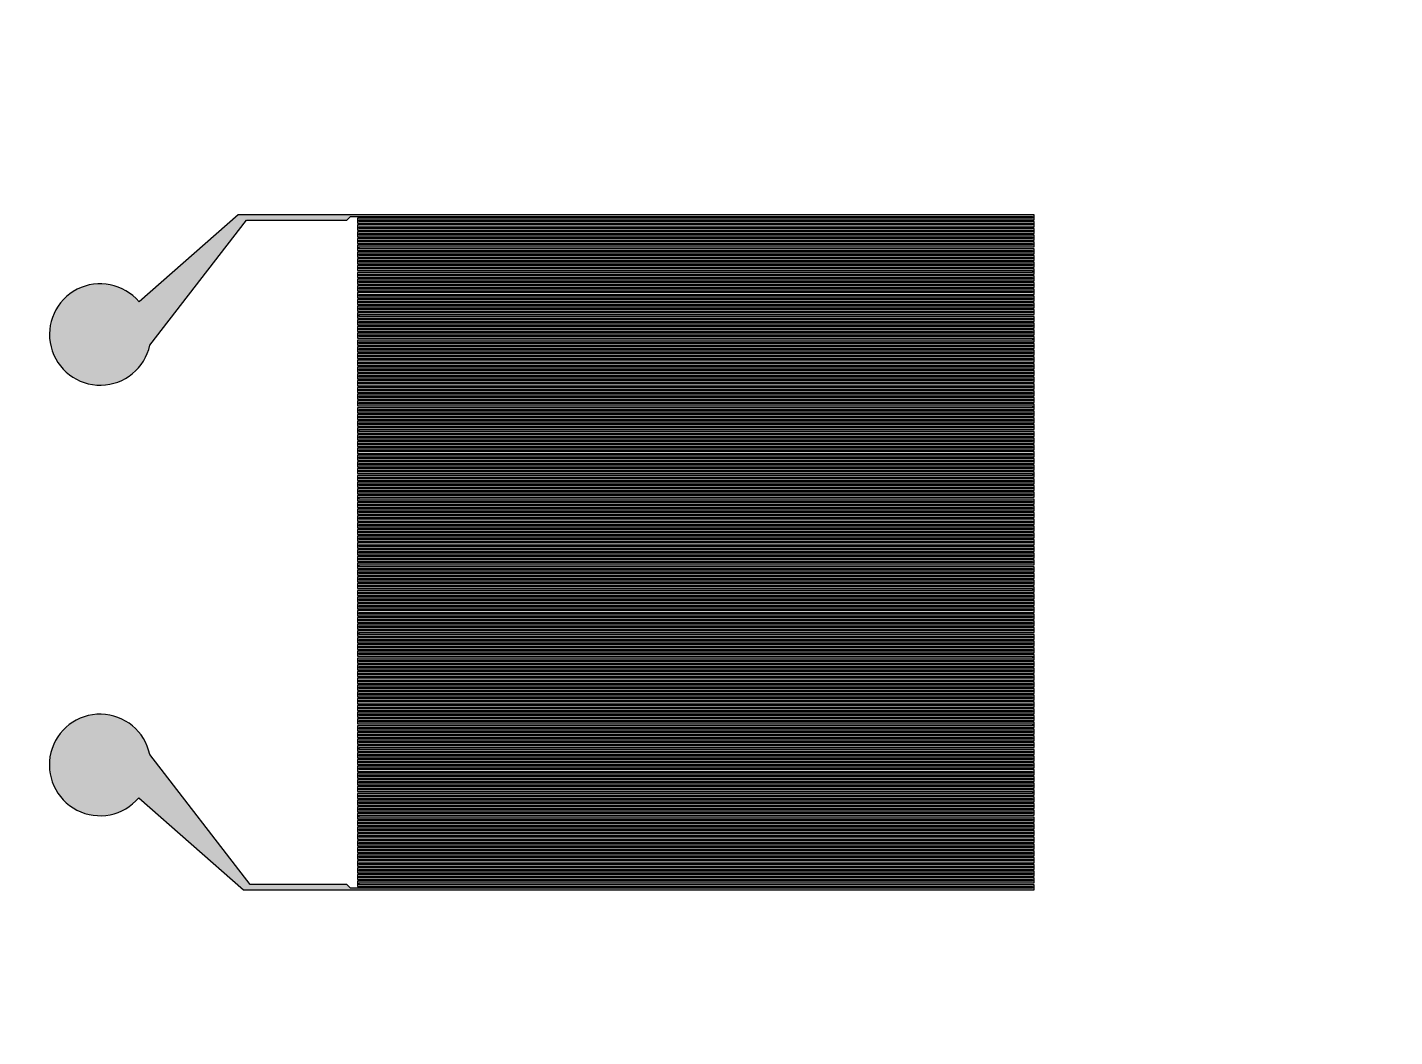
# Model space of a CAD drawing. Header units: millimetres. Extents: x 2668 to 2894, y 1564 to 1665.
# Drawn here: x 2677.96 to 2694.13, y 1594.21 to 1606.15 of the extents above; entities that cross this region are included whole.
import ezdxf

# ---------------------------------------------------------------- set-up
doc = ezdxf.new("R2010")
doc.units = ezdxf.units.MM

msp = doc.modelspace()

# ---------------------------------------------------------------- hatches: boundary and pattern name
h = msp.add_hatch(color=0)
h.dxf.hatch_style = 1
h.paths.add_polyline_path([(2680.556, 1603.867), (2681.742, 1603.867), (2681.785, 1603.908), (2681.867, 1603.908), (2689.847, 1603.908), (2689.847, 1603.888), (2681.867, 1603.888), (2681.867, 1603.828), (2689.847, 1603.828), (2689.847, 1603.808), (2681.867, 1603.808), (2681.867, 1603.748), (2689.847, 1603.748), (2689.847, 1603.728), (2681.867, 1603.728), (2681.867, 1603.668), (2689.847, 1603.668), (2689.847, 1603.648), (2681.867, 1603.648), (2681.867, 1603.588), (2689.847, 1603.588), (2689.847, 1603.568), (2681.867, 1603.568), (2681.867, 1603.508), (2689.847, 1603.508), (2689.847, 1603.488), (2681.867, 1603.488), (2681.867, 1603.428), (2689.847, 1603.428), (2689.847, 1603.408), (2681.867, 1603.408), (2681.867, 1603.348), (2689.847, 1603.348), (2689.847, 1603.328), (2681.867, 1603.328), (2681.867, 1603.268), (2689.847, 1603.268), (2689.847, 1603.248), (2681.867, 1603.248), (2681.867, 1603.188), (2689.847, 1603.188), (2689.847, 1603.168), (2681.867, 1603.168), (2681.867, 1603.108), (2689.847, 1603.108), (2689.847, 1603.088), (2681.867, 1603.088), (2681.867, 1603.028), (2689.847, 1603.028), (2689.847, 1603.008), (2681.867, 1603.008), (2681.867, 1602.948), (2689.847, 1602.948), (2689.847, 1602.928), (2681.867, 1602.928), (2681.867, 1602.868), (2689.847, 1602.868), (2689.847, 1602.848), (2681.867, 1602.848), (2681.867, 1602.788), (2689.847, 1602.788), (2689.847, 1602.768), (2681.867, 1602.768), (2681.867, 1602.708), (2689.847, 1602.708), (2689.847, 1602.688), (2681.867, 1602.688), (2681.867, 1602.628), (2689.847, 1602.628), (2689.847, 1602.608), (2681.867, 1602.608), (2681.867, 1602.548), (2689.847, 1602.548), (2689.847, 1602.528), (2681.867, 1602.528), (2681.867, 1602.468), (2689.847, 1602.468), (2689.847, 1602.448), (2681.867, 1602.448), (2681.867, 1602.388), (2689.847, 1602.388), (2689.847, 1602.368), (2681.867, 1602.368), (2681.867, 1602.308), (2689.847, 1602.308), (2689.847, 1602.288), (2681.867, 1602.288), (2681.867, 1602.228), (2689.847, 1602.228), (2689.847, 1602.208), (2681.867, 1602.208), (2681.867, 1602.148), (2689.847, 1602.148), (2689.847, 1602.128), (2681.867, 1602.128), (2681.867, 1602.068), (2689.847, 1602.068), (2689.847, 1602.048), (2681.867, 1602.048), (2681.867, 1601.988), (2689.847, 1601.988), (2689.847, 1601.968), (2681.867, 1601.968), (2681.867, 1601.908), (2689.847, 1601.908), (2689.847, 1601.888), (2681.867, 1601.888), (2681.867, 1601.828), (2689.847, 1601.828), (2689.847, 1601.808), (2681.867, 1601.808), (2681.867, 1601.748), (2689.847, 1601.748), (2689.847, 1601.728), (2681.867, 1601.728), (2681.867, 1601.668), (2689.847, 1601.668), (2689.847, 1601.648), (2681.867, 1601.648), (2681.867, 1601.588), (2689.847, 1601.588), (2689.847, 1601.568), (2681.867, 1601.568), (2681.867, 1601.508), (2689.847, 1601.508), (2689.847, 1601.488), (2681.867, 1601.488), (2681.867, 1601.428), (2689.847, 1601.428), (2689.847, 1601.408), (2681.867, 1601.408), (2681.867, 1601.348), (2689.847, 1601.348), (2689.847, 1601.328), (2681.867, 1601.328), (2681.867, 1601.268), (2689.847, 1601.268), (2689.847, 1601.248), (2681.867, 1601.248), (2681.867, 1601.188), (2689.847, 1601.188), (2689.847, 1601.168), (2681.867, 1601.168), (2681.867, 1601.108), (2689.847, 1601.108), (2689.847, 1601.088), (2681.867, 1601.088), (2681.867, 1601.028), (2689.847, 1601.028), (2689.847, 1601.008), (2681.867, 1601.008), (2681.867, 1600.948), (2689.847, 1600.948), (2689.847, 1600.928), (2681.867, 1600.928), (2681.867, 1600.868), (2689.847, 1600.868), (2689.847, 1600.848), (2681.867, 1600.848), (2681.867, 1600.788), (2689.847, 1600.788), (2689.847, 1600.768), (2681.867, 1600.768), (2681.867, 1600.708), (2689.847, 1600.708), (2689.847, 1600.688), (2681.867, 1600.688), (2681.867, 1600.628), (2689.847, 1600.628), (2689.847, 1600.608), (2681.867, 1600.608), (2681.867, 1600.548), (2689.847, 1600.548), (2689.847, 1600.528), (2681.867, 1600.528), (2681.867, 1600.468), (2689.847, 1600.468), (2689.847, 1600.448), (2681.867, 1600.448), (2681.867, 1600.388), (2689.847, 1600.388), (2689.847, 1600.368), (2681.867, 1600.368), (2681.867, 1600.308), (2689.847, 1600.308), (2689.847, 1600.288), (2681.867, 1600.288), (2681.867, 1600.228), (2689.847, 1600.228), (2689.847, 1600.208), (2681.867, 1600.208), (2681.867, 1600.148), (2689.847, 1600.148), (2689.847, 1600.128), (2681.867, 1600.128), (2681.867, 1600.068), (2689.847, 1600.068), (2689.847, 1600.048), (2681.867, 1600.048), (2681.867, 1599.988), (2689.847, 1599.988), (2689.847, 1599.968), (2681.867, 1599.968), (2681.867, 1599.908), (2689.847, 1599.908), (2689.847, 1599.888), (2681.867, 1599.888), (2681.867, 1599.828), (2689.847, 1599.828), (2689.847, 1599.808), (2681.867, 1599.808), (2681.867, 1599.748), (2689.847, 1599.748), (2689.847, 1599.728), (2681.867, 1599.728), (2681.867, 1599.668), (2689.847, 1599.668), (2689.847, 1599.648), (2681.867, 1599.648), (2681.867, 1599.588), (2689.847, 1599.588), (2689.847, 1599.568), (2681.867, 1599.568), (2681.867, 1599.508), (2689.847, 1599.508), (2689.847, 1599.488), (2681.867, 1599.488), (2681.867, 1599.428), (2689.847, 1599.428), (2689.847, 1599.408), (2681.867, 1599.408), (2681.867, 1599.348), (2689.847, 1599.348), (2689.847, 1599.328), (2681.867, 1599.328), (2681.867, 1599.268), (2689.847, 1599.268), (2689.847, 1599.248), (2681.867, 1599.248), (2681.867, 1599.188), (2689.847, 1599.188), (2689.847, 1599.168), (2681.867, 1599.168), (2681.867, 1599.108), (2689.847, 1599.108), (2689.847, 1599.088), (2681.867, 1599.088), (2681.867, 1599.028), (2689.847, 1599.028), (2689.847, 1599.008), (2681.867, 1599.008), (2681.867, 1598.948), (2689.847, 1598.948), (2689.847, 1598.928), (2681.867, 1598.928), (2681.867, 1598.868), (2689.847, 1598.868), (2689.847, 1598.848), (2681.867, 1598.848), (2681.867, 1598.788), (2689.847, 1598.788), (2689.847, 1598.768), (2681.867, 1598.768), (2681.867, 1598.708), (2689.847, 1598.708), (2689.847, 1598.688), (2681.867, 1598.688), (2681.867, 1598.628), (2689.847, 1598.628), (2689.847, 1598.608), (2681.867, 1598.608), (2681.867, 1598.548), (2689.847, 1598.548), (2689.847, 1598.528), (2681.867, 1598.528), (2681.867, 1598.468), (2689.847, 1598.468), (2689.847, 1598.448), (2681.867, 1598.448), (2681.867, 1598.388), (2689.847, 1598.388), (2689.847, 1598.368), (2681.867, 1598.368), (2681.867, 1598.308), (2689.847, 1598.308), (2689.847, 1598.288), (2681.867, 1598.288), (2681.867, 1598.228), (2689.847, 1598.228), (2689.847, 1598.208), (2681.867, 1598.208), (2681.867, 1598.148), (2689.847, 1598.148), (2689.847, 1598.128), (2681.867, 1598.128), (2681.867, 1598.068), (2689.847, 1598.068), (2689.847, 1598.048), (2681.867, 1598.048), (2681.867, 1597.988), (2689.847, 1597.988), (2689.847, 1597.968), (2681.867, 1597.968), (2681.867, 1597.908), (2689.847, 1597.908), (2689.847, 1597.888), (2681.867, 1597.888), (2681.867, 1597.828), (2689.847, 1597.828), (2689.847, 1597.808), (2681.867, 1597.808), (2681.867, 1597.748), (2689.847, 1597.748), (2689.847, 1597.728), (2681.867, 1597.728), (2681.867, 1597.668), (2689.847, 1597.668), (2689.847, 1597.648), (2681.867, 1597.648), (2681.867, 1597.588), (2689.847, 1597.588), (2689.847, 1597.568), (2681.867, 1597.568), (2681.867, 1597.508), (2689.847, 1597.508), (2689.847, 1597.488), (2681.867, 1597.488), (2681.867, 1597.428), (2689.847, 1597.428), (2689.847, 1597.408), (2681.867, 1597.408), (2681.867, 1597.348), (2689.847, 1597.348), (2689.847, 1597.328), (2681.867, 1597.328), (2681.867, 1597.268), (2689.847, 1597.268), (2689.847, 1597.248), (2681.867, 1597.248), (2681.867, 1597.188), (2689.847, 1597.188), (2689.847, 1597.168), (2681.867, 1597.168), (2681.867, 1597.108), (2689.847, 1597.108), (2689.847, 1597.088), (2681.867, 1597.088), (2681.867, 1597.028), (2689.847, 1597.028), (2689.847, 1597.008), (2681.867, 1597.008), (2681.867, 1596.948), (2689.847, 1596.948), (2689.847, 1596.928), (2681.867, 1596.928), (2681.867, 1596.868), (2689.847, 1596.868), (2689.847, 1596.848), (2681.867, 1596.848), (2681.867, 1596.788), (2689.847, 1596.788), (2689.847, 1596.768), (2681.867, 1596.768), (2681.867, 1596.708), (2689.847, 1596.708), (2689.847, 1596.688), (2681.867, 1596.688), (2681.867, 1596.628), (2689.847, 1596.628), (2689.847, 1596.608), (2681.867, 1596.608), (2681.867, 1596.548), (2689.847, 1596.548), (2689.847, 1596.528), (2681.867, 1596.528), (2681.867, 1596.468), (2689.847, 1596.468), (2689.847, 1596.448), (2681.867, 1596.448), (2681.867, 1596.388), (2689.847, 1596.388), (2689.847, 1596.368), (2681.867, 1596.368), (2681.867, 1596.308), (2689.847, 1596.308), (2689.847, 1596.288), (2681.867, 1596.288), (2681.867, 1596.228), (2689.847, 1596.228), (2689.847, 1596.208), (2681.867, 1596.208), (2681.867, 1596.148), (2689.847, 1596.148), (2689.847, 1596.128), (2681.867, 1596.128), (2681.867, 1596.068), (2689.847, 1596.068), (2689.847, 1596.048), (2681.867, 1596.048), (2681.867, 1595.988), (2689.847, 1595.988), (2689.847, 1595.968), (2681.785, 1595.968), (2681.742, 1596.01), (2680.598, 1596.01), (2679.411, 1597.548, 4.31341), (2679.282, 1597.036), (2680.521, 1595.949), (2681.781, 1595.948), (2681.887, 1595.948), (2689.867, 1595.948), (2689.867, 1596.008), (2681.927, 1596.008), (2681.887, 1596.008), (2681.887, 1596.028), (2689.867, 1596.028), (2689.867, 1596.088), (2681.927, 1596.088), (2681.887, 1596.088), (2681.887, 1596.108), (2689.867, 1596.108), (2689.867, 1596.168), (2681.927, 1596.168), (2681.887, 1596.168), (2681.887, 1596.188), (2689.867, 1596.188), (2689.867, 1596.248), (2681.927, 1596.248), (2681.887, 1596.248), (2681.887, 1596.268), (2689.867, 1596.268), (2689.867, 1596.328), (2681.927, 1596.328), (2681.887, 1596.328), (2681.887, 1596.348), (2689.867, 1596.348), (2689.867, 1596.408), (2681.927, 1596.408), (2681.887, 1596.408), (2681.887, 1596.428), (2689.867, 1596.428), (2689.867, 1596.488), (2681.927, 1596.488), (2681.887, 1596.488), (2681.887, 1596.508), (2689.867, 1596.508), (2689.867, 1596.568), (2681.927, 1596.568), (2681.887, 1596.568), (2681.887, 1596.588), (2689.867, 1596.588), (2689.867, 1596.648), (2681.927, 1596.648), (2681.887, 1596.648), (2681.887, 1596.668), (2689.867, 1596.668), (2689.867, 1596.728), (2681.927, 1596.728), (2681.887, 1596.728), (2681.887, 1596.748), (2689.867, 1596.748), (2689.867, 1596.808), (2681.927, 1596.808), (2681.887, 1596.808), (2681.887, 1596.828), (2689.867, 1596.828), (2689.867, 1596.888), (2681.927, 1596.888), (2681.887, 1596.888), (2681.887, 1596.908), (2689.867, 1596.908), (2689.867, 1596.968), (2681.927, 1596.968), (2681.887, 1596.968), (2681.887, 1596.988), (2689.867, 1596.988), (2689.867, 1597.048), (2681.927, 1597.048), (2681.887, 1597.048), (2681.887, 1597.068), (2689.867, 1597.068), (2689.867, 1597.128), (2681.927, 1597.128), (2681.887, 1597.128), (2681.887, 1597.148), (2689.867, 1597.148), (2689.867, 1597.208), (2681.927, 1597.208), (2681.887, 1597.208), (2681.887, 1597.228), (2689.867, 1597.228), (2689.867, 1597.288), (2681.927, 1597.288), (2681.887, 1597.288), (2681.887, 1597.308), (2689.867, 1597.308), (2689.867, 1597.368), (2681.927, 1597.368), (2681.887, 1597.368), (2681.887, 1597.388), (2689.867, 1597.388), (2689.867, 1597.448), (2681.927, 1597.448), (2681.887, 1597.448), (2681.887, 1597.468), (2689.867, 1597.468), (2689.867, 1597.528), (2681.927, 1597.528), (2681.887, 1597.528), (2681.887, 1597.548), (2689.867, 1597.548), (2689.867, 1597.608), (2681.927, 1597.608), (2681.887, 1597.608), (2681.887, 1597.628), (2689.867, 1597.628), (2689.867, 1597.688), (2681.927, 1597.688), (2681.887, 1597.688), (2681.887, 1597.708), (2689.867, 1597.708), (2689.867, 1597.768), (2681.927, 1597.768), (2681.887, 1597.768), (2681.887, 1597.788), (2689.867, 1597.788), (2689.867, 1597.848), (2681.927, 1597.848), (2681.887, 1597.848), (2681.887, 1597.868), (2689.867, 1597.868), (2689.867, 1597.928), (2681.927, 1597.928), (2681.887, 1597.928), (2681.887, 1597.948), (2689.867, 1597.948), (2689.867, 1598.008), (2681.927, 1598.008), (2681.887, 1598.008), (2681.887, 1598.028), (2689.867, 1598.028), (2689.867, 1598.088), (2681.927, 1598.088), (2681.887, 1598.088), (2681.887, 1598.108), (2689.867, 1598.108), (2689.867, 1598.168), (2681.927, 1598.168), (2681.887, 1598.168), (2681.887, 1598.188), (2689.867, 1598.188), (2689.867, 1598.248), (2681.927, 1598.248), (2681.887, 1598.248), (2681.887, 1598.268), (2689.867, 1598.268), (2689.867, 1598.328), (2681.927, 1598.328), (2681.887, 1598.328), (2681.887, 1598.348), (2689.867, 1598.348), (2689.867, 1598.408), (2681.927, 1598.408), (2681.887, 1598.408), (2681.887, 1598.428), (2689.867, 1598.428), (2689.867, 1598.488), (2681.927, 1598.488), (2681.887, 1598.488), (2681.887, 1598.508), (2689.867, 1598.508), (2689.867, 1598.568), (2681.927, 1598.568), (2681.887, 1598.568), (2681.887, 1598.588), (2689.867, 1598.588), (2689.867, 1598.648), (2681.927, 1598.648), (2681.887, 1598.648), (2681.887, 1598.668), (2689.867, 1598.668), (2689.867, 1598.728), (2681.927, 1598.728), (2681.887, 1598.728), (2681.887, 1598.748), (2689.867, 1598.748), (2689.867, 1598.808), (2681.927, 1598.808), (2681.887, 1598.808), (2681.887, 1598.828), (2689.867, 1598.828), (2689.867, 1598.888), (2681.927, 1598.888), (2681.887, 1598.888), (2681.887, 1598.908), (2689.867, 1598.908), (2689.867, 1598.968), (2681.927, 1598.968), (2681.887, 1598.968), (2681.887, 1598.988), (2689.867, 1598.988), (2689.867, 1599.048), (2681.927, 1599.048), (2681.887, 1599.048), (2681.887, 1599.068), (2689.867, 1599.068), (2689.867, 1599.128), (2681.927, 1599.128), (2681.887, 1599.128), (2681.887, 1599.148), (2689.867, 1599.148), (2689.867, 1599.208), (2681.927, 1599.208), (2681.887, 1599.208), (2681.887, 1599.228), (2689.867, 1599.228), (2689.867, 1599.288), (2681.927, 1599.288), (2681.887, 1599.288), (2681.887, 1599.308), (2689.867, 1599.308), (2689.867, 1599.368), (2681.927, 1599.368), (2681.887, 1599.368), (2681.887, 1599.388), (2689.867, 1599.388), (2689.867, 1599.448), (2681.927, 1599.448), (2681.887, 1599.448), (2681.887, 1599.468), (2689.867, 1599.468), (2689.867, 1599.528), (2681.927, 1599.528), (2681.887, 1599.528), (2681.887, 1599.548), (2689.867, 1599.548), (2689.867, 1599.608), (2681.927, 1599.608), (2681.887, 1599.608), (2681.887, 1599.628), (2689.867, 1599.628), (2689.867, 1599.688), (2681.927, 1599.688), (2681.887, 1599.688), (2681.887, 1599.708), (2689.867, 1599.708), (2689.867, 1599.768), (2681.927, 1599.768), (2681.887, 1599.768), (2681.887, 1599.788), (2689.867, 1599.788), (2689.867, 1599.848), (2681.927, 1599.848), (2681.887, 1599.848), (2681.887, 1599.868), (2689.867, 1599.868), (2689.867, 1599.928), (2681.927, 1599.928), (2681.887, 1599.928), (2681.887, 1599.948), (2689.867, 1599.948), (2689.867, 1600.008), (2681.927, 1600.008), (2681.887, 1600.008), (2681.887, 1600.028), (2689.867, 1600.028), (2689.867, 1600.088), (2681.927, 1600.088), (2681.887, 1600.088), (2681.887, 1600.108), (2689.867, 1600.108), (2689.867, 1600.168), (2681.927, 1600.168), (2681.887, 1600.168), (2681.887, 1600.188), (2689.867, 1600.188), (2689.867, 1600.248), (2681.927, 1600.248), (2681.887, 1600.248), (2681.887, 1600.268), (2689.867, 1600.268), (2689.867, 1600.328), (2681.927, 1600.328), (2681.887, 1600.328), (2681.887, 1600.348), (2689.867, 1600.348), (2689.867, 1600.408), (2681.927, 1600.408), (2681.887, 1600.408), (2681.887, 1600.428), (2689.867, 1600.428), (2689.867, 1600.488), (2681.927, 1600.488), (2681.887, 1600.488), (2681.887, 1600.508), (2689.867, 1600.508), (2689.867, 1600.568), (2681.927, 1600.568), (2681.887, 1600.568), (2681.887, 1600.588), (2689.867, 1600.588), (2689.867, 1600.648), (2681.927, 1600.648), (2681.887, 1600.648), (2681.887, 1600.668), (2689.867, 1600.668), (2689.867, 1600.728), (2681.927, 1600.728), (2681.887, 1600.728), (2681.887, 1600.748), (2689.867, 1600.748), (2689.867, 1600.808), (2681.927, 1600.808), (2681.887, 1600.808), (2681.887, 1600.828), (2689.867, 1600.828), (2689.867, 1600.888), (2681.927, 1600.888), (2681.887, 1600.888), (2681.887, 1600.908), (2689.867, 1600.908), (2689.867, 1600.968), (2681.927, 1600.968), (2681.887, 1600.968), (2681.887, 1600.988), (2689.867, 1600.988), (2689.867, 1601.048), (2681.927, 1601.048), (2681.887, 1601.048), (2681.887, 1601.068), (2689.867, 1601.068), (2689.867, 1601.128), (2681.927, 1601.128), (2681.887, 1601.128), (2681.887, 1601.148), (2689.867, 1601.148), (2689.867, 1601.208), (2681.927, 1601.208), (2681.887, 1601.208), (2681.887, 1601.228), (2689.867, 1601.228), (2689.867, 1601.288), (2681.927, 1601.288), (2681.887, 1601.288), (2681.887, 1601.308), (2689.867, 1601.308), (2689.867, 1601.368), (2681.927, 1601.368), (2681.887, 1601.368), (2681.887, 1601.388), (2689.867, 1601.388), (2689.867, 1601.448), (2681.927, 1601.448), (2681.887, 1601.448), (2681.887, 1601.468), (2689.867, 1601.468), (2689.867, 1601.528), (2681.927, 1601.528), (2681.887, 1601.528), (2681.887, 1601.548), (2689.867, 1601.548), (2689.867, 1601.608), (2681.927, 1601.608), (2681.887, 1601.608), (2681.887, 1601.628), (2689.867, 1601.628), (2689.867, 1601.688), (2681.927, 1601.688), (2681.887, 1601.688), (2681.887, 1601.708), (2689.867, 1601.708), (2689.867, 1601.768), (2681.927, 1601.768), (2681.887, 1601.768), (2681.887, 1601.788), (2689.867, 1601.788), (2689.867, 1601.848), (2681.927, 1601.848), (2681.887, 1601.848), (2681.887, 1601.868), (2689.867, 1601.868), (2689.867, 1601.928), (2681.927, 1601.928), (2681.887, 1601.928), (2681.887, 1601.948), (2689.867, 1601.948), (2689.867, 1602.008), (2681.927, 1602.008), (2681.887, 1602.008), (2681.887, 1602.028), (2689.867, 1602.028), (2689.867, 1602.088), (2681.927, 1602.088), (2681.887, 1602.088), (2681.887, 1602.108), (2689.867, 1602.108), (2689.867, 1602.168), (2681.927, 1602.168), (2681.887, 1602.168), (2681.887, 1602.188), (2689.867, 1602.188), (2689.867, 1602.248), (2681.927, 1602.248), (2681.887, 1602.248), (2681.887, 1602.268), (2689.867, 1602.268), (2689.867, 1602.328), (2681.927, 1602.328), (2681.887, 1602.328), (2681.887, 1602.348), (2689.867, 1602.348), (2689.867, 1602.408), (2681.927, 1602.408), (2681.887, 1602.408), (2681.887, 1602.428), (2689.867, 1602.428), (2689.867, 1602.488), (2681.927, 1602.488), (2681.887, 1602.488), (2681.887, 1602.508), (2689.867, 1602.508), (2689.867, 1602.568), (2681.927, 1602.568), (2681.887, 1602.568), (2681.887, 1602.588), (2689.867, 1602.588), (2689.867, 1602.648), (2681.927, 1602.648), (2681.887, 1602.648), (2681.887, 1602.668), (2689.867, 1602.668), (2689.867, 1602.728), (2681.927, 1602.728), (2681.887, 1602.728), (2681.887, 1602.748), (2689.867, 1602.748), (2689.867, 1602.808), (2681.927, 1602.808), (2681.887, 1602.808), (2681.887, 1602.828), (2689.867, 1602.828), (2689.867, 1602.888), (2681.927, 1602.888), (2681.887, 1602.888), (2681.887, 1602.908), (2689.867, 1602.908), (2689.867, 1602.968), (2681.927, 1602.968), (2681.887, 1602.968), (2681.887, 1602.988), (2689.867, 1602.988), (2689.867, 1603.048), (2681.927, 1603.048), (2681.887, 1603.048), (2681.887, 1603.068), (2689.867, 1603.068), (2689.867, 1603.128), (2681.927, 1603.128), (2681.887, 1603.128), (2681.887, 1603.148), (2689.867, 1603.148), (2689.867, 1603.208), (2681.927, 1603.208), (2681.887, 1603.208), (2681.887, 1603.228), (2689.867, 1603.228), (2689.867, 1603.288), (2681.927, 1603.288), (2681.887, 1603.288), (2681.887, 1603.308), (2689.867, 1603.308), (2689.867, 1603.368), (2681.927, 1603.368), (2681.887, 1603.368), (2681.887, 1603.388), (2689.867, 1603.388), (2689.867, 1603.448), (2681.927, 1603.448), (2681.887, 1603.448), (2681.887, 1603.468), (2689.867, 1603.468), (2689.867, 1603.528), (2681.927, 1603.528), (2681.887, 1603.528), (2681.887, 1603.548), (2689.867, 1603.548), (2689.867, 1603.608), (2681.927, 1603.608), (2681.887, 1603.608), (2681.887, 1603.628), (2689.867, 1603.628), (2689.867, 1603.688), (2681.927, 1603.688), (2681.887, 1603.688), (2681.887, 1603.708), (2689.867, 1603.708), (2689.867, 1603.768), (2681.927, 1603.768), (2681.887, 1603.768), (2681.887, 1603.788), (2689.867, 1603.788), (2689.867, 1603.848), (2681.927, 1603.848), (2681.887, 1603.848), (2681.887, 1603.868), (2689.867, 1603.868), (2689.867, 1603.928), (2681.927, 1603.928), (2681.887, 1603.928), (2680.458, 1603.928), (2679.284, 1602.9, 4.31341), (2679.412, 1602.388)])

# ---------------------------------------------------------------- linework, layer by layer
msp.add_lwpolyline([(2689.867, 1596.088), (2681.927, 1596.088), (2681.887, 1596.088), (2681.887, 1596.108), (2689.867, 1596.108), (2689.867, 1596.168), (2681.927, 1596.168), (2681.887, 1596.168), (2681.887, 1596.188), (2689.867, 1596.188), (2689.867, 1596.248), (2681.927, 1596.248), (2681.887, 1596.248), (2681.887, 1596.268), (2689.867, 1596.268), (2689.867, 1596.328), (2681.927, 1596.328), (2681.887, 1596.328), (2681.887, 1596.348), (2689.867, 1596.348), (2689.867, 1596.408), (2681.927, 1596.408), (2681.887, 1596.408), (2681.887, 1596.428), (2689.867, 1596.428), (2689.867, 1596.488), (2681.927, 1596.488), (2681.887, 1596.488), (2681.887, 1596.508), (2689.867, 1596.508), (2689.867, 1596.568), (2681.927, 1596.568), (2681.887, 1596.568), (2681.887, 1596.588), (2689.867, 1596.588), (2689.867, 1596.648), (2681.927, 1596.648), (2681.887, 1596.648), (2681.887, 1596.668), (2689.867, 1596.668), (2689.867, 1596.728), (2681.927, 1596.728), (2681.887, 1596.728), (2681.887, 1596.748), (2689.867, 1596.748), (2689.867, 1596.808), (2681.927, 1596.808), (2681.887, 1596.808), (2681.887, 1596.828), (2689.867, 1596.828), (2689.867, 1596.888), (2681.927, 1596.888), (2681.887, 1596.888), (2681.887, 1596.908), (2689.867, 1596.908), (2689.867, 1596.968), (2681.927, 1596.968), (2681.887, 1596.968), (2681.887, 1596.988), (2689.867, 1596.988), (2689.867, 1597.048), (2681.927, 1597.048), (2681.887, 1597.048), (2681.887, 1597.068), (2689.867, 1597.068), (2689.867, 1597.128), (2681.927, 1597.128), (2681.887, 1597.128), (2681.887, 1597.148), (2689.867, 1597.148), (2689.867, 1597.208), (2681.927, 1597.208), (2681.887, 1597.208), (2681.887, 1597.228), (2689.867, 1597.228), (2689.867, 1597.288), (2681.927, 1597.288), (2681.887, 1597.288), (2681.887, 1597.308), (2689.867, 1597.308), (2689.867, 1597.368), (2681.927, 1597.368), (2681.887, 1597.368), (2681.887, 1597.388), (2689.867, 1597.388), (2689.867, 1597.448), (2681.927, 1597.448), (2681.887, 1597.448), (2681.887, 1597.468), (2689.867, 1597.468), (2689.867, 1597.528), (2681.927, 1597.528), (2681.887, 1597.528), (2681.887, 1597.548), (2689.867, 1597.548), (2689.867, 1597.608), (2681.927, 1597.608), (2681.887, 1597.608), (2681.887, 1597.628), (2689.867, 1597.628), (2689.867, 1597.688), (2681.927, 1597.688), (2681.887, 1597.688), (2681.887, 1597.708), (2689.867, 1597.708), (2689.867, 1597.768), (2681.927, 1597.768), (2681.887, 1597.768), (2681.887, 1597.788), (2689.867, 1597.788), (2689.867, 1597.848), (2681.927, 1597.848), (2681.887, 1597.848), (2681.887, 1597.868), (2689.867, 1597.868), (2689.867, 1597.928), (2681.927, 1597.928), (2681.887, 1597.928), (2681.887, 1597.948), (2689.867, 1597.948), (2689.867, 1598.008), (2681.927, 1598.008), (2681.887, 1598.008), (2681.887, 1598.028), (2689.867, 1598.028), (2689.867, 1598.088), (2681.927, 1598.088), (2681.887, 1598.088), (2681.887, 1598.108), (2689.867, 1598.108), (2689.867, 1598.168), (2681.927, 1598.168), (2681.887, 1598.168), (2681.887, 1598.188), (2689.867, 1598.188), (2689.867, 1598.248), (2681.927, 1598.248), (2681.887, 1598.248), (2681.887, 1598.268), (2689.867, 1598.268), (2689.867, 1598.328), (2681.927, 1598.328), (2681.887, 1598.328), (2681.887, 1598.348), (2689.867, 1598.348), (2689.867, 1598.408), (2681.927, 1598.408), (2681.887, 1598.408), (2681.887, 1598.428), (2689.867, 1598.428), (2689.867, 1598.488), (2681.927, 1598.488), (2681.887, 1598.488), (2681.887, 1598.508), (2689.867, 1598.508), (2689.867, 1598.568), (2681.927, 1598.568), (2681.887, 1598.568), (2681.887, 1598.588), (2689.867, 1598.588), (2689.867, 1598.648), (2681.927, 1598.648), (2681.887, 1598.648), (2681.887, 1598.668), (2689.867, 1598.668), (2689.867, 1598.728), (2681.927, 1598.728), (2681.887, 1598.728), (2681.887, 1598.748), (2689.867, 1598.748), (2689.867, 1598.808), (2681.927, 1598.808), (2681.887, 1598.808), (2681.887, 1598.828), (2689.867, 1598.828), (2689.867, 1598.888), (2681.927, 1598.888), (2681.887, 1598.888), (2681.887, 1598.908), (2689.867, 1598.908), (2689.867, 1598.968), (2681.927, 1598.968), (2681.887, 1598.968), (2681.887, 1598.988), (2689.867, 1598.988), (2689.867, 1599.048), (2681.927, 1599.048), (2681.887, 1599.048), (2681.887, 1599.068), (2689.867, 1599.068), (2689.867, 1599.128), (2681.927, 1599.128), (2681.887, 1599.128), (2681.887, 1599.148), (2689.867, 1599.148), (2689.867, 1599.208), (2681.927, 1599.208), (2681.887, 1599.208), (2681.887, 1599.228), (2689.867, 1599.228), (2689.867, 1599.288), (2681.927, 1599.288), (2681.887, 1599.288), (2681.887, 1599.308), (2689.867, 1599.308), (2689.867, 1599.368), (2681.927, 1599.368), (2681.887, 1599.368), (2681.887, 1599.388), (2689.867, 1599.388), (2689.867, 1599.448), (2681.927, 1599.448), (2681.887, 1599.448), (2681.887, 1599.468), (2689.867, 1599.468), (2689.867, 1599.528), (2681.927, 1599.528), (2681.887, 1599.528), (2681.887, 1599.548), (2689.867, 1599.548), (2689.867, 1599.608), (2681.927, 1599.608), (2681.887, 1599.608), (2681.887, 1599.628), (2689.867, 1599.628), (2689.867, 1599.688), (2681.927, 1599.688), (2681.887, 1599.688), (2681.887, 1599.708), (2689.867, 1599.708), (2689.867, 1599.768), (2681.927, 1599.768), (2681.887, 1599.768), (2681.887, 1599.788), (2689.867, 1599.788), (2689.867, 1599.848), (2681.927, 1599.848), (2681.887, 1599.848), (2681.887, 1599.868), (2689.867, 1599.868), (2689.867, 1599.928), (2681.927, 1599.928), (2681.887, 1599.928), (2681.887, 1599.948), (2689.867, 1599.948), (2689.867, 1600.008), (2681.927, 1600.008), (2681.887, 1600.008), (2681.887, 1600.028), (2689.867, 1600.028), (2689.867, 1600.088), (2681.927, 1600.088), (2681.887, 1600.088), (2681.887, 1600.108), (2689.867, 1600.108), (2689.867, 1600.168), (2681.927, 1600.168), (2681.887, 1600.168), (2681.887, 1600.188), (2689.867, 1600.188), (2689.867, 1600.248), (2681.927, 1600.248), (2681.887, 1600.248), (2681.887, 1600.268), (2689.867, 1600.268), (2689.867, 1600.328), (2681.927, 1600.328), (2681.887, 1600.328), (2681.887, 1600.348), (2689.867, 1600.348), (2689.867, 1600.408), (2681.927, 1600.408), (2681.887, 1600.408), (2681.887, 1600.428), (2689.867, 1600.428), (2689.867, 1600.488), (2681.927, 1600.488), (2681.887, 1600.488), (2681.887, 1600.508), (2689.867, 1600.508), (2689.867, 1600.568), (2681.927, 1600.568), (2681.887, 1600.568), (2681.887, 1600.588), (2689.867, 1600.588), (2689.867, 1600.648), (2681.927, 1600.648), (2681.887, 1600.648), (2681.887, 1600.668), (2689.867, 1600.668), (2689.867, 1600.728), (2681.927, 1600.728), (2681.887, 1600.728), (2681.887, 1600.748), (2689.867, 1600.748), (2689.867, 1600.808), (2681.927, 1600.808), (2681.887, 1600.808), (2681.887, 1600.828), (2689.867, 1600.828), (2689.867, 1600.888), (2681.927, 1600.888), (2681.887, 1600.888), (2681.887, 1600.908), (2689.867, 1600.908), (2689.867, 1600.968), (2681.927, 1600.968), (2681.887, 1600.968), (2681.887, 1600.988), (2689.867, 1600.988), (2689.867, 1601.048), (2681.927, 1601.048), (2681.887, 1601.048), (2681.887, 1601.068), (2689.867, 1601.068), (2689.867, 1601.128), (2681.927, 1601.128), (2681.887, 1601.128), (2681.887, 1601.148), (2689.867, 1601.148), (2689.867, 1601.208), (2681.927, 1601.208), (2681.887, 1601.208), (2681.887, 1601.228), (2689.867, 1601.228), (2689.867, 1601.288), (2681.927, 1601.288), (2681.887, 1601.288), (2681.887, 1601.308), (2689.867, 1601.308), (2689.867, 1601.368), (2681.927, 1601.368), (2681.887, 1601.368), (2681.887, 1601.388), (2689.867, 1601.388), (2689.867, 1601.448), (2681.927, 1601.448), (2681.887, 1601.448), (2681.887, 1601.468), (2689.867, 1601.468), (2689.867, 1601.528), (2681.927, 1601.528), (2681.887, 1601.528), (2681.887, 1601.548), (2689.867, 1601.548), (2689.867, 1601.608), (2681.927, 1601.608), (2681.887, 1601.608), (2681.887, 1601.628), (2689.867, 1601.628), (2689.867, 1601.688), (2681.927, 1601.688), (2681.887, 1601.688), (2681.887, 1601.708), (2689.867, 1601.708), (2689.867, 1601.768), (2681.927, 1601.768), (2681.887, 1601.768), (2681.887, 1601.788), (2689.867, 1601.788), (2689.867, 1601.848), (2681.927, 1601.848), (2681.887, 1601.848), (2681.887, 1601.868), (2689.867, 1601.868), (2689.867, 1601.928), (2681.927, 1601.928), (2681.887, 1601.928), (2681.887, 1601.948), (2689.867, 1601.948), (2689.867, 1602.008), (2681.927, 1602.008), (2681.887, 1602.008), (2681.887, 1602.028), (2689.867, 1602.028), (2689.867, 1602.088), (2681.927, 1602.088), (2681.887, 1602.088), (2681.887, 1602.108), (2689.867, 1602.108), (2689.867, 1602.168), (2681.927, 1602.168), (2681.887, 1602.168), (2681.887, 1602.188), (2689.867, 1602.188), (2689.867, 1602.248), (2681.927, 1602.248), (2681.887, 1602.248), (2681.887, 1602.268), (2689.867, 1602.268), (2689.867, 1602.328), (2681.927, 1602.328), (2681.887, 1602.328), (2681.887, 1602.348), (2689.867, 1602.348), (2689.867, 1602.408), (2681.927, 1602.408), (2681.887, 1602.408), (2681.887, 1602.428), (2689.867, 1602.428), (2689.867, 1602.488), (2681.927, 1602.488), (2681.887, 1602.488), (2681.887, 1602.508), (2689.867, 1602.508), (2689.867, 1602.568), (2681.927, 1602.568), (2681.887, 1602.568), (2681.887, 1602.588), (2689.867, 1602.588), (2689.867, 1602.648), (2681.927, 1602.648), (2681.887, 1602.648), (2681.887, 1602.668), (2689.867, 1602.668), (2689.867, 1602.728), (2681.927, 1602.728), (2681.887, 1602.728), (2681.887, 1602.748), (2689.867, 1602.748), (2689.867, 1602.808), (2681.927, 1602.808), (2681.887, 1602.808), (2681.887, 1602.828), (2689.867, 1602.828), (2689.867, 1602.888), (2681.927, 1602.888), (2681.887, 1602.888), (2681.887, 1602.908), (2689.867, 1602.908), (2689.867, 1602.968), (2681.927, 1602.968), (2681.887, 1602.968), (2681.887, 1602.988), (2689.867, 1602.988), (2689.867, 1603.048), (2681.927, 1603.048), (2681.887, 1603.048), (2681.887, 1603.068), (2689.867, 1603.068), (2689.867, 1603.128), (2681.927, 1603.128), (2681.887, 1603.128), (2681.887, 1603.148), (2689.867, 1603.148), (2689.867, 1603.208), (2681.927, 1603.208), (2681.887, 1603.208), (2681.887, 1603.228), (2689.867, 1603.228), (2689.867, 1603.288), (2681.927, 1603.288), (2681.887, 1603.288), (2681.887, 1603.308), (2689.867, 1603.308), (2689.867, 1603.368), (2681.927, 1603.368), (2681.887, 1603.368), (2681.887, 1603.388), (2689.867, 1603.388), (2689.867, 1603.448), (2681.927, 1603.448), (2681.887, 1603.448), (2681.887, 1603.468), (2689.867, 1603.468), (2689.867, 1603.528), (2681.927, 1603.528), (2681.887, 1603.528), (2681.887, 1603.548), (2689.867, 1603.548), (2689.867, 1603.608), (2681.927, 1603.608), (2681.887, 1603.608), (2681.887, 1603.628), (2689.867, 1603.628), (2689.867, 1603.688), (2681.927, 1603.688), (2681.887, 1603.688), (2681.887, 1603.708), (2689.867, 1603.708), (2689.867, 1603.768), (2681.927, 1603.768), (2681.887, 1603.768), (2681.887, 1603.788), (2689.867, 1603.788), (2689.867, 1603.848), (2681.927, 1603.848), (2681.887, 1603.848), (2681.887, 1603.868), (2689.867, 1603.868), (2689.867, 1603.928), (2681.927, 1603.928), (2681.887, 1603.928), (2680.458, 1603.928), (2680.458, 1603.928), (2679.284, 1602.9, 4.31341), (2679.412, 1602.388), (2680.556, 1603.867), (2680.556, 1603.867), (2680.556, 1603.867), (2680.556, 1603.867), (2681.742, 1603.867), (2681.785, 1603.908), (2681.867, 1603.908), (2689.847, 1603.908), (2689.847, 1603.888), (2681.867, 1603.888), (2681.867, 1603.828), (2689.847, 1603.828), (2689.847, 1603.808), (2681.867, 1603.808), (2681.867, 1603.748), (2689.847, 1603.748), (2689.847, 1603.728), (2681.867, 1603.728), (2681.867, 1603.668), (2689.847, 1603.668), (2689.847, 1603.648), (2681.867, 1603.648), (2681.867, 1603.588), (2689.847, 1603.588), (2689.847, 1603.568), (2681.867, 1603.568), (2681.867, 1603.508), (2689.847, 1603.508), (2689.847, 1603.488), (2681.867, 1603.488), (2681.867, 1603.428), (2689.847, 1603.428), (2689.847, 1603.408), (2681.867, 1603.408), (2681.867, 1603.348), (2689.847, 1603.348), (2689.847, 1603.328), (2681.867, 1603.328), (2681.867, 1603.268), (2689.847, 1603.268), (2689.847, 1603.248), (2681.867, 1603.248), (2681.867, 1603.188), (2689.847, 1603.188), (2689.847, 1603.168), (2681.867, 1603.168), (2681.867, 1603.108), (2689.847, 1603.108), (2689.847, 1603.088), (2681.867, 1603.088), (2681.867, 1603.028), (2689.847, 1603.028), (2689.847, 1603.008), (2681.867, 1603.008), (2681.867, 1602.948), (2689.847, 1602.948), (2689.847, 1602.928), (2681.867, 1602.928), (2681.867, 1602.868), (2689.847, 1602.868), (2689.847, 1602.848), (2681.867, 1602.848), (2681.867, 1602.788), (2689.847, 1602.788), (2689.847, 1602.768), (2681.867, 1602.768), (2681.867, 1602.708), (2689.847, 1602.708), (2689.847, 1602.688), (2681.867, 1602.688), (2681.867, 1602.628), (2689.847, 1602.628), (2689.847, 1602.608), (2681.867, 1602.608), (2681.867, 1602.548), (2689.847, 1602.548), (2689.847, 1602.528), (2681.867, 1602.528), (2681.867, 1602.468), (2689.847, 1602.468), (2689.847, 1602.448), (2681.867, 1602.448), (2681.867, 1602.388), (2689.847, 1602.388), (2689.847, 1602.368), (2681.867, 1602.368), (2681.867, 1602.308), (2689.847, 1602.308), (2689.847, 1602.288), (2681.867, 1602.288), (2681.867, 1602.228), (2689.847, 1602.228), (2689.847, 1602.208), (2681.867, 1602.208), (2681.867, 1602.148), (2689.847, 1602.148), (2689.847, 1602.128), (2681.867, 1602.128), (2681.867, 1602.068), (2689.847, 1602.068), (2689.847, 1602.048), (2681.867, 1602.048), (2681.867, 1601.988), (2689.847, 1601.988), (2689.847, 1601.968), (2681.867, 1601.968), (2681.867, 1601.908), (2689.847, 1601.908), (2689.847, 1601.888), (2681.867, 1601.888), (2681.867, 1601.828), (2689.847, 1601.828), (2689.847, 1601.808), (2681.867, 1601.808), (2681.867, 1601.748), (2689.847, 1601.748), (2689.847, 1601.728), (2681.867, 1601.728), (2681.867, 1601.668), (2689.847, 1601.668), (2689.847, 1601.648), (2681.867, 1601.648), (2681.867, 1601.588), (2689.847, 1601.588), (2689.847, 1601.568), (2681.867, 1601.568), (2681.867, 1601.508), (2689.847, 1601.508), (2689.847, 1601.488), (2681.867, 1601.488), (2681.867, 1601.428), (2689.847, 1601.428), (2689.847, 1601.408), (2681.867, 1601.408), (2681.867, 1601.348), (2689.847, 1601.348), (2689.847, 1601.328), (2681.867, 1601.328), (2681.867, 1601.268), (2689.847, 1601.268), (2689.847, 1601.248), (2681.867, 1601.248), (2681.867, 1601.188), (2689.847, 1601.188), (2689.847, 1601.168), (2681.867, 1601.168), (2681.867, 1601.108), (2689.847, 1601.108), (2689.847, 1601.088), (2681.867, 1601.088), (2681.867, 1601.028), (2689.847, 1601.028), (2689.847, 1601.008), (2681.867, 1601.008), (2681.867, 1600.948), (2689.847, 1600.948), (2689.847, 1600.928), (2681.867, 1600.928), (2681.867, 1600.868), (2689.847, 1600.868), (2689.847, 1600.848), (2681.867, 1600.848), (2681.867, 1600.788), (2689.847, 1600.788), (2689.847, 1600.768), (2681.867, 1600.768), (2681.867, 1600.708), (2689.847, 1600.708), (2689.847, 1600.688), (2681.867, 1600.688), (2681.867, 1600.628), (2689.847, 1600.628), (2689.847, 1600.608), (2681.867, 1600.608), (2681.867, 1600.548), (2689.847, 1600.548), (2689.847, 1600.528), (2681.867, 1600.528), (2681.867, 1600.468), (2689.847, 1600.468), (2689.847, 1600.448), (2681.867, 1600.448), (2681.867, 1600.388), (2689.847, 1600.388), (2689.847, 1600.368), (2681.867, 1600.368), (2681.867, 1600.308), (2689.847, 1600.308), (2689.847, 1600.288), (2681.867, 1600.288), (2681.867, 1600.228), (2689.847, 1600.228), (2689.847, 1600.208), (2681.867, 1600.208), (2681.867, 1600.148), (2689.847, 1600.148), (2689.847, 1600.128), (2681.867, 1600.128), (2681.867, 1600.068), (2689.847, 1600.068), (2689.847, 1600.048), (2681.867, 1600.048), (2681.867, 1599.988), (2689.847, 1599.988), (2689.847, 1599.968), (2681.867, 1599.968), (2681.867, 1599.908), (2689.847, 1599.908), (2689.847, 1599.888), (2681.867, 1599.888), (2681.867, 1599.828), (2689.847, 1599.828), (2689.847, 1599.808), (2681.867, 1599.808), (2681.867, 1599.748), (2689.847, 1599.748), (2689.847, 1599.728), (2681.867, 1599.728), (2681.867, 1599.668), (2689.847, 1599.668), (2689.847, 1599.648), (2681.867, 1599.648), (2681.867, 1599.588), (2689.847, 1599.588), (2689.847, 1599.568), (2681.867, 1599.568), (2681.867, 1599.508), (2689.847, 1599.508), (2689.847, 1599.488), (2681.867, 1599.488), (2681.867, 1599.428), (2689.847, 1599.428), (2689.847, 1599.408), (2681.867, 1599.408), (2681.867, 1599.348), (2689.847, 1599.348), (2689.847, 1599.328), (2681.867, 1599.328), (2681.867, 1599.268), (2689.847, 1599.268), (2689.847, 1599.248), (2681.867, 1599.248), (2681.867, 1599.188), (2689.847, 1599.188), (2689.847, 1599.168), (2681.867, 1599.168), (2681.867, 1599.108), (2689.847, 1599.108), (2689.847, 1599.088), (2681.867, 1599.088), (2681.867, 1599.028), (2689.847, 1599.028), (2689.847, 1599.008), (2681.867, 1599.008), (2681.867, 1598.948), (2689.847, 1598.948), (2689.847, 1598.928), (2681.867, 1598.928), (2681.867, 1598.868), (2689.847, 1598.868), (2689.847, 1598.848), (2681.867, 1598.848), (2681.867, 1598.788), (2689.847, 1598.788), (2689.847, 1598.768), (2681.867, 1598.768), (2681.867, 1598.708), (2689.847, 1598.708), (2689.847, 1598.688), (2681.867, 1598.688), (2681.867, 1598.628), (2689.847, 1598.628), (2689.847, 1598.608), (2681.867, 1598.608), (2681.867, 1598.548), (2689.847, 1598.548), (2689.847, 1598.528), (2681.867, 1598.528), (2681.867, 1598.468), (2689.847, 1598.468), (2689.847, 1598.448), (2681.867, 1598.448), (2681.867, 1598.388), (2689.847, 1598.388), (2689.847, 1598.368), (2681.867, 1598.368), (2681.867, 1598.308), (2689.847, 1598.308), (2689.847, 1598.288), (2681.867, 1598.288), (2681.867, 1598.228), (2689.847, 1598.228), (2689.847, 1598.208), (2681.867, 1598.208), (2681.867, 1598.148), (2689.847, 1598.148), (2689.847, 1598.128), (2681.867, 1598.128), (2681.867, 1598.068), (2689.847, 1598.068), (2689.847, 1598.048), (2681.867, 1598.048), (2681.867, 1597.988), (2689.847, 1597.988), (2689.847, 1597.968), (2681.867, 1597.968), (2681.867, 1597.908), (2689.847, 1597.908), (2689.847, 1597.888), (2681.867, 1597.888), (2681.867, 1597.828), (2689.847, 1597.828), (2689.847, 1597.808), (2681.867, 1597.808), (2681.867, 1597.748), (2689.847, 1597.748), (2689.847, 1597.728), (2681.867, 1597.728), (2681.867, 1597.668), (2689.847, 1597.668), (2689.847, 1597.648), (2681.867, 1597.648), (2681.867, 1597.588), (2689.847, 1597.588), (2689.847, 1597.568), (2681.867, 1597.568), (2681.867, 1597.508), (2689.847, 1597.508), (2689.847, 1597.488), (2681.867, 1597.488), (2681.867, 1597.428), (2689.847, 1597.428), (2689.847, 1597.408), (2681.867, 1597.408), (2681.867, 1597.348), (2689.847, 1597.348), (2689.847, 1597.328), (2681.867, 1597.328), (2681.867, 1597.268), (2689.847, 1597.268), (2689.847, 1597.248), (2681.867, 1597.248), (2681.867, 1597.188), (2689.847, 1597.188), (2689.847, 1597.168), (2681.867, 1597.168), (2681.867, 1597.108), (2689.847, 1597.108), (2689.847, 1597.088), (2681.867, 1597.088), (2681.867, 1597.028), (2689.847, 1597.028), (2689.847, 1597.008), (2681.867, 1597.008), (2681.867, 1596.948), (2689.847, 1596.948), (2689.847, 1596.928), (2681.867, 1596.928), (2681.867, 1596.868), (2689.847, 1596.868), (2689.847, 1596.848), (2681.867, 1596.848), (2681.867, 1596.788), (2689.847, 1596.788), (2689.847, 1596.768), (2681.867, 1596.768), (2681.867, 1596.708), (2689.847, 1596.708), (2689.847, 1596.688), (2681.867, 1596.688), (2681.867, 1596.628), (2689.847, 1596.628), (2689.847, 1596.608), (2681.867, 1596.608), (2681.867, 1596.548), (2689.847, 1596.548), (2689.847, 1596.528), (2681.867, 1596.528), (2681.867, 1596.468), (2689.847, 1596.468), (2689.847, 1596.448), (2681.867, 1596.448), (2681.867, 1596.388), (2689.847, 1596.388), (2689.847, 1596.368), (2681.867, 1596.368), (2681.867, 1596.308), (2689.847, 1596.308), (2689.847, 1596.288), (2681.867, 1596.288), (2681.867, 1596.228), (2689.847, 1596.228), (2689.847, 1596.208), (2681.867, 1596.208), (2681.867, 1596.148), (2689.847, 1596.148), (2689.847, 1596.128), (2681.867, 1596.128), (2681.867, 1596.068), (2689.847, 1596.068), (2689.847, 1596.048), (2681.867, 1596.048), (2681.867, 1595.988), (2689.847, 1595.988), (2689.847, 1595.968), (2681.785, 1595.968), (2681.742, 1596.01), (2680.598, 1596.01), (2680.598, 1596.01), (2680.598, 1596.01), (2680.598, 1596.01), (2679.411, 1597.548, 4.31341), (2679.282, 1597.036), (2680.521, 1595.949), (2680.521, 1595.949), (2681.781, 1595.948), (2681.887, 1595.948), (2689.867, 1595.948), (2689.867, 1596.008), (2681.927, 1596.008), (2681.887, 1596.008), (2681.887, 1596.028), (2689.867, 1596.028)], format="xyb", close=True)
msp.add_circle((2718.649, 1614.226), 50.5)

doc.saveas('drawing.dxf')
